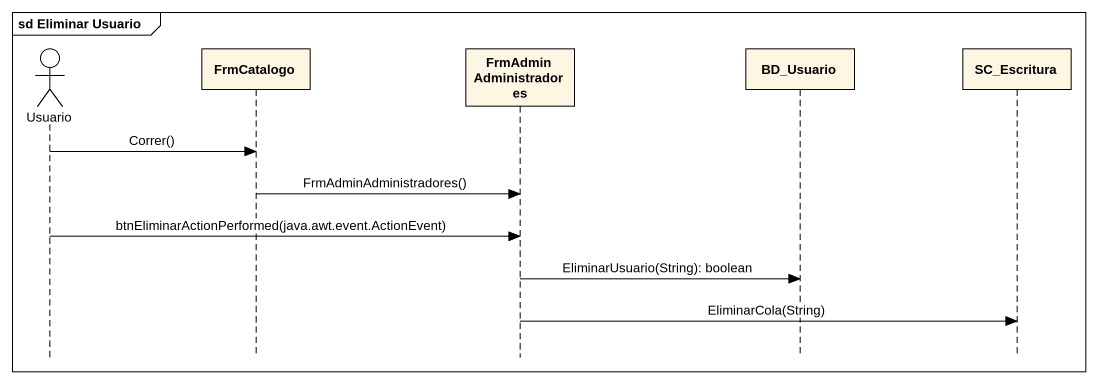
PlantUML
@startuml
mainframe sd Eliminar Usuario
hide footbox
actor Usuario
participant FrmCatalogo
participant FrmAdminAdministradores
participant BD_Usuario
participant SC_Escritura

Usuario -> FrmCatalogo : Correr()
FrmCatalogo -> FrmAdminAdministradores : FrmAdminAdministradores()
Usuario -> FrmAdminAdministradores : btnEliminarActionPerformed(java.awt.event.ActionEvent)
FrmAdminAdministradores -> BD_Usuario : EliminarUsuario(String): boolean
FrmAdminAdministradores -> SC_Escritura : EliminarCola(String)
@enduml
